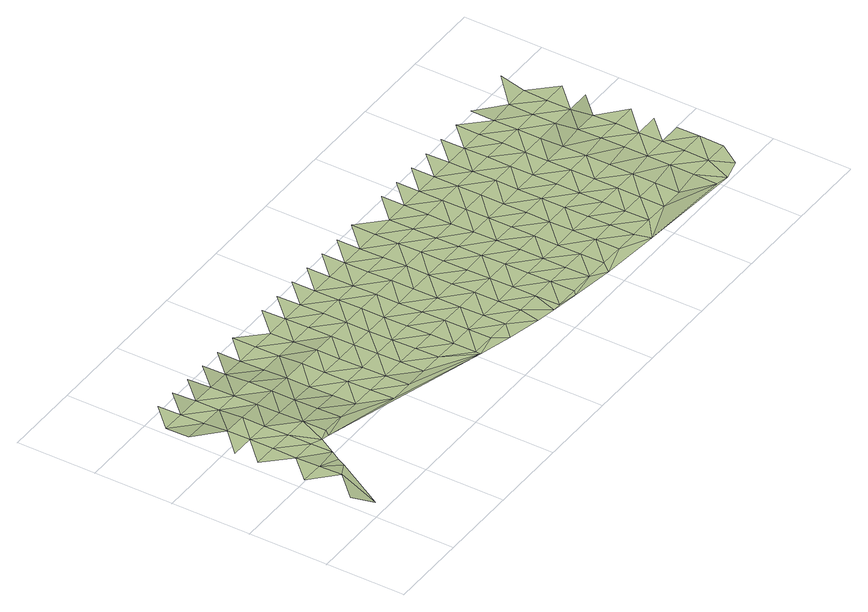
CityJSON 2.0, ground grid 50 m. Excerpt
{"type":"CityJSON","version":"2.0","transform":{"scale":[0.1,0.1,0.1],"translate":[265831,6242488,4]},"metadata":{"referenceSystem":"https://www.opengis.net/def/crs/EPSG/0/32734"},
"CityObjects":{
"terrain1":{"type":"TINRelief","geometry":[{"type":"CompositeSurface","lod":"1","boundaries":[[[0,1,2]],[[3,0,2]],[[4,0,5]],[[4,5,6]],[[5,0,3]],[[6,7,8]],[[9,5,3]],[[8,7,10]],[[6,5,11]],[[5,9,11]],[[12,13,10]],[[6,14,7]],[[14,6,11]],[[15,16,17]],[[18,10,7]],[[17,16,12]],[[7,14,18]],[[19,14,11]],[[15,17,20]],[[21,12,10]],[[10,18,22]],[[19,18,14]],[[15,20,23]],[[22,21,10]],[[17,12,24]],[[24,20,17]],[[24,12,21]],[[25,18,19]],[[19,26,27]],[[22,18,25]],[[27,25,19]],[[20,24,28]],[[21,22,29]],[[25,30,22]],[[31,27,26]],[[20,28,32]],[[21,29,24]],[[29,22,30]],[[27,31,25]],[[28,24,33]],[[29,33,24]],[[25,34,30]],[[25,31,35]],[[33,36,28]],[[25,35,34]],[[37,29,30]],[[31,26,38]],[[28,36,39]],[[29,37,33]],[[37,30,34]],[[40,35,31]],[[33,41,36]],[[34,35,42]],[[33,37,43]],[[42,35,40]],[[31,38,40]],[[33,43,41]],[[37,34,44]],[[34,42,45]],[[36,41,46]],[[44,43,37]],[[44,34,45]],[[42,40,47]],[[48,40,38]],[[41,43,49]],[[47,45,42]],[[49,43,44]],[[47,40,48]],[[26,50,38]],[[41,49,51]],[[52,44,45]],[[53,48,38]],[[45,47,54]],[[41,51,55]],[[54,52,45]],[[49,44,56]],[[47,48,57]],[[57,48,53]],[[56,51,49]],[[56,44,52]],[[58,54,47]],[[57,58,47]],[[51,56,59]],[[52,54,60]],[[61,57,53]],[[58,62,54]],[[38,50,53]],[[51,59,63]],[[52,60,56]],[[60,54,62]],[[58,57,64]],[[61,65,57]],[[59,56,66]],[[60,66,56]],[[57,65,64]],[[62,58,67]],[[50,61,53]],[[59,68,63]],[[66,68,59]],[[58,64,67]],[[69,60,62]],[[65,61,70]],[[60,69,66]],[[69,62,67]],[[64,65,71]],[[65,70,72]],[[70,61,50]],[[66,73,68]],[[66,69,74]],[[65,72,71]],[[67,64,75]],[[66,74,73]],[[64,71,75]],[[69,67,76]],[[77,72,70]],[[78,70,50]],[[68,73,79]],[[70,78,77]],[[76,74,69]],[[76,67,75]],[[80,71,72]],[[80,72,77]],[[73,74,81]],[[78,50,82]],[[81,74,76]],[[83,75,71]],[[80,84,71]],[[85,77,78]],[[73,81,86]],[[71,84,83]],[[87,82,50]],[[88,76,75]],[[85,78,82]],[[89,80,77]],[[73,86,90]],[[88,75,83]],[[81,76,91]],[[80,89,84]],[[85,89,77]],[[91,86,81]],[[91,76,88]],[[83,84,92]],[[82,87,93]],[[85,82,93]],[[84,89,92]],[[86,91,94]],[[88,83,95]],[[83,92,96]],[[89,85,97]],[[86,94,98]],[[93,99,85]],[[88,95,91]],[[93,87,100]],[[95,83,96]],[[89,97,92]],[[97,85,99]],[[94,91,101]],[[96,92,102]],[[95,101,91]],[[103,99,93]],[[97,102,92]],[[103,93,100]],[[101,104,94]],[[105,95,96]],[[102,106,96]],[[107,97,99]],[[94,104,108]],[[103,109,99]],[[95,105,101]],[[105,96,106]],[[100,110,103]],[[97,107,102]],[[107,99,109]],[[101,111,104]],[[101,105,112]],[[102,113,106]],[[109,103,114]],[[114,103,110]],[[102,107,115]],[[101,112,111]],[[102,115,113]],[[114,110,116]],[[105,106,117]],[[118,116,110]],[[107,109,119]],[[104,111,120]],[[109,114,121]],[[117,112,105]],[[117,106,113]],[[119,115,107]],[[119,109,121]],[[111,112,122]],[[114,116,123]],[[116,118,124]],[[113,115,125]],[[122,112,117]],[[123,121,114]],[[125,115,119]],[[123,116,124]],[[111,122,126]],[[127,117,113]],[[113,125,128]],[[129,119,121]],[[111,126,130]],[[121,123,131]],[[124,118,132]],[[127,113,128]],[[122,117,133]],[[129,121,131]],[[125,119,134]],[[124,132,123]],[[133,126,122]],[[133,117,127]],[[134,128,125]],[[134,119,129]],[[131,123,135]],[[136,132,118]],[[135,123,132]],[[127,128,137]],[[126,133,138]],[[131,139,129]],[[128,134,137]],[[126,138,140]],[[139,131,135]],[[133,127,141]],[[129,142,134]],[[141,127,137]],[[142,129,139]],[[132,136,143]],[[144,138,133]],[[145,135,132]],[[137,134,146]],[[141,144,133]],[[135,145,139]],[[146,134,142]],[[132,143,145]],[[140,138,147]],[[148,141,137]],[[144,147,138]],[[148,137,146]],[[142,139,149]],[[139,145,150]],[[151,143,136]],[[144,141,152]],[[142,149,146]],[[148,152,141]],[[139,150,149]],[[153,147,144]],[[145,143,154]],[[144,152,153]],[[146,155,148]],[[154,150,145]],[[146,149,156]],[[143,151,154]],[[151,136,157]],[[147,153,158]],[[146,156,155]],[[152,148,159]],[[150,160,149]],[[147,158,161]],[[150,154,162]],[[148,155,159]],[[153,152,163]],[[160,156,149]],[[150,162,160]],[[151,164,154]],[[158,153,163]],[[163,152,159]],[[155,156,165]],[[157,164,151]],[[166,162,154]],[[165,156,160]],[[154,164,166]],[[163,167,158]],[[159,155,168]],[[155,165,169]],[[160,162,170]],[[158,167,171]],[[166,172,162]],[[155,169,168]],[[173,163,159]],[[174,164,157]],[[162,172,170]],[[165,160,175]],[[174,166,164]],[[163,173,167]],[[173,159,168]],[[175,169,165]],[[175,160,170]],[[166,176,172]],[[176,166,174]],[[167,173,177]],[[157,178,174]],[[169,179,168]],[[170,172,180]],[[169,175,181]],[[167,177,182]],[[180,172,176]],[[168,179,173]],[[169,181,179]],[[170,183,175]],[[180,183,170]],[[184,177,173]],[[176,174,185]],[[181,175,186]],[[184,173,179]],[[183,186,175]],[[174,178,185]],[[187,180,176]],[[178,157,188]],[[177,184,189]],[[179,181,190]],[[180,187,183]],[[186,191,181]],[[187,176,185]],[[177,189,192]],[[179,190,184]],[[181,191,190]],[[193,186,183]],[[183,187,194]],[[195,185,178]],[[189,184,196]],[[157,197,188]],[[186,193,191]],[[184,190,198]],[[183,194,193]],[[178,199,195]],[[187,185,200]],[[184,198,196]],[[188,199,178]],[[191,201,190]],[[200,194,187]],[[191,193,202]],[[200,185,195]],[[189,196,203]],[[201,198,190]],[[191,202,201]],[[193,194,204]],[[194,200,205]],[[206,196,198]],[[207,195,199]],[[199,188,208]],[[204,202,193]],[[206,198,201]],[[194,205,204]],[[200,195,207]],[[199,208,207]],[[206,209,196]],[[208,188,197]],[[201,202,210]],[[211,205,200]],[[202,204,212]],[[196,209,213]],[[207,211,200]],[[202,212,210]],[[214,206,201]],[[204,205,215]],[[216,208,197]],[[208,216,207]],[[211,215,205]],[[206,214,209]],[[214,201,210]],[[217,212,204]],[[211,207,218]],[[215,217,204]],[[197,219,216]],[[213,209,220]],[[218,207,216]],[[209,214,220]],[[210,212,221]],[[217,222,212]],[[215,211,223]],[[211,218,224]],[[210,221,214]],[[212,222,221]],[[215,223,217]],[[211,224,223]],[[216,219,225]],[[214,226,220]],[[218,216,227]],[[228,222,217]],[[226,214,221]],[[224,218,227]],[[228,217,223]],[[216,225,227]],[[229,220,230]],[[230,220,226]],[[221,222,231]],[[222,228,232]],[[233,223,224]],[[227,234,224]],[[221,231,226]],[[222,232,231]],[[228,223,235]],[[236,230,226]],[[232,228,235]],[[236,226,231]],[[230,236,237]],[[238,231,232]],[[230,237,239]],[[236,231,240]],[[237,236,240]]]}]}
},
"vertices":[
[157,325,62],[6,170,67],[52,39,60],[241,365,57],[6,470,64],[157,470,59],[157,620,55],[157,770,55],[6,770,58],[272,419,53],[157,920,54],[311,484,53],[157,1065,54],[6,920,57],[307,620,52],[6,1365,42],[6,1215,47],[157,1215,41],[307,770,51],[375,592,52],[157,1365,38],[307,1065,48],[307,920,48],[157,1515,33],[307,1215,37],[457,770,46],[424,582,49],[457,620,49],[307,1365,36],[457,1065,41],[457,920,41],[607,620,41],[307,1515,29],[457,1215,35],[607,920,34],[607,770,38],[457,1365,32],[607,1065,34],[908,470,37],[457,1515,24],[757,620,33],[607,1365,25],[757,770,29],[607,1215,33],[757,1065,27],[757,920,27],[607,1515,19],[908,770,29],[908,620,33],[757,1215,18],[1505,292,28],[757,1365,16],[908,1065,27],[1058,470,37],[908,920,27],[757,1515,16],[908,1215,18],[1058,620,32],[1058,770,26],[908,1365,16],[1058,1065,24],[1208,470,32],[1058,920,24],[908,1515,16],[1208,770,26],[1208,620,30],[1058,1215,16],[1208,920,20],[1058,1365,13],[1208,1065,20],[1358,470,28],[1358,770,22],[1358,620,26],[1208,1365,13],[1208,1215,17],[1358,920,17],[1358,1065,17],[1508,470,26],[1508,325,28],[1208,1515,10],[1508,620,22],[1358,1215,17],[1658,325,26],[1508,920,16],[1508,770,18],[1658,470,24],[1358,1365,13],[1713,237,28],[1508,1065,16],[1658,620,21],[1358,1515,10],[1508,1215,13],[1658,770,18],[1808,325,24],[1508,1365,12],[1658,1065,14],[1658,920,14],[1808,620,19],[1508,1515,9],[1808,470,22],[1931,195,23],[1658,1215,11],[1808,770,17],[1959,325,21],[1658,1365,9],[1808,1065,15],[1808,920,15],[1959,620,18],[1658,1515,8],[1959,470,20],[2058,172,23],[1808,1365,8],[1808,1215,9],[1959,920,15],[2109,325,22],[1959,770,16],[2109,170,23],[1959,1065,15],[2225,144,23],[2109,620,19],[1808,1515,6],[2109,470,21],[1959,1215,10],[2259,325,22],[2259,170,23],[2109,770,15],[1959,1365,7],[2109,1065,13],[2109,920,13],[2259,620,19],[1959,1515,6],[2259,470,21],[2409,170,23],[2109,1215,10],[2259,770,15],[2409,325,21],[2506,108,18],[2259,920,13],[2109,1365,9],[2409,470,21],[2109,1515,10],[2259,1065,13],[2409,620,22],[2559,170,18],[2259,1215,13],[2559,325,16],[2409,770,20],[2259,1365,10],[2409,920,15],[2559,620,16],[2559,470,16],[2710,170,16],[2409,1065,12],[2409,1215,12],[2710,325,17],[2559,920,14],[2559,770,16],[2887,71,21],[2409,1365,13],[2559,1065,13],[2710,620,16],[2409,1515,13],[2710,470,18],[2559,1215,13],[2860,170,19],[2710,770,16],[2860,325,19],[2559,1365,12],[2710,1065,13],[2710,920,15],[2860,620,17],[2559,1515,11],[2860,470,18],[2710,1215,13],[3010,170,21],[2860,770,17],[3010,325,20],[2710,1365,12],[3160,170,18],[2860,1065,15],[3010,470,19],[2860,920,17],[2710,1515,11],[3010,620,18],[2860,1215,15],[3160,325,17],[3010,770,18],[3160,470,17],[3461,20,39],[2860,1365,14],[3010,1065,17],[3010,920,17],[2860,1515,11],[3160,770,16],[3160,620,17],[3310,325,15],[3010,1365,15],[3539,3,39],[3010,1215,17],[3310,170,16],[3310,470,17],[3160,1065,15],[3160,920,15],[3010,1515,12],[3310,770,19],[3310,620,19],[3160,1215,15],[3461,325,43],[3461,170,41],[3160,1365,14],[3310,1065,13],[3461,470,44],[3310,920,19],[3160,1515,14],[3310,1215,13],[3461,620,42],[3611,170,41],[3461,770,42],[3611,325,43],[3674,36,39],[3310,1365,10],[3461,1065,16],[3461,920,37],[3611,620,42],[3611,470,44],[3761,170,43],[3461,1215,16],[3761,325,46],[3611,770,42],[3310,1515,14],[3461,1365,22],[3611,1065,16],[3611,920,37],[3761,620,44],[3761,470,45],[3761,770,44],[3611,1215,16],[3611,1365,22],[3761,1065,19],[3611,1515,58],[3761,1215,19]
]}
